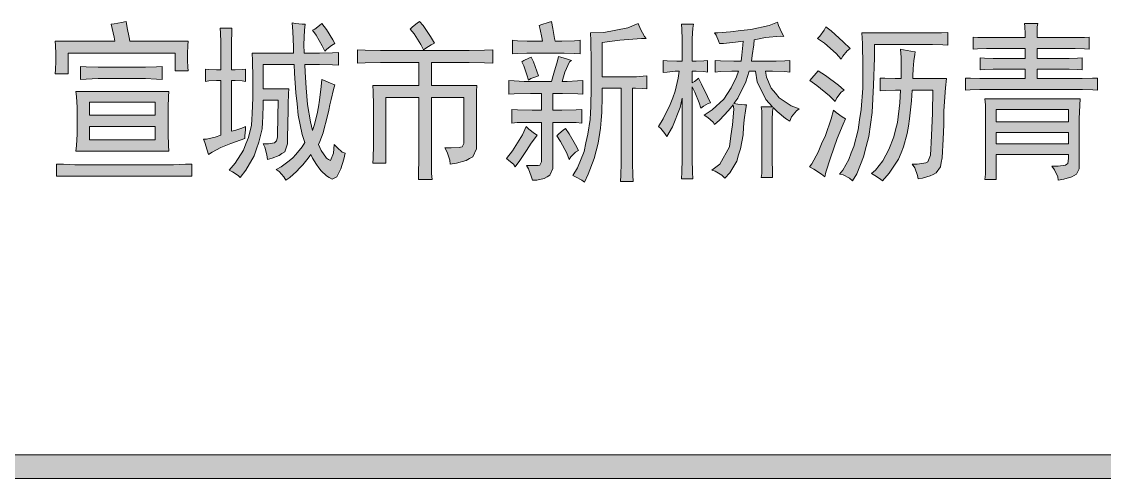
# Model space of a CAD drawing. Header units: millimetres. Extents: x 0 to 829, y 0 to 586.
# Drawn here: x 780.35 to 799.97, y 93.87 to 102.15 of the extents above; entities that cross this region are included whole.
import ezdxf

# ---------------------------------------------------------------- set-up
doc = ezdxf.new("R2010")
doc.units = ezdxf.units.MM

msp = doc.modelspace()

# ---------------------------------------------------------------- hatches: boundary and pattern name
h = msp.add_hatch(color=0)
h.dxf.hatch_style = 2
h.paths.add_polyline_path([(782.242389, 102.150333), (782.263556, 102.037444), (782.298833, 101.861056), (782.309417, 101.797556), (783.36775, 101.797556), (783.364222, 101.719944), (783.357167, 101.571778), (783.357167, 101.50475), (783.357167, 101.444778), (783.364222, 101.324833), (783.36775, 101.261333), (783.134917, 101.261333), (783.134917, 101.578833), (781.191111, 101.578833), (781.191111, 101.201361), (780.958278, 101.201361), (780.961806, 101.2825), (780.968861, 101.427139), (780.968861, 101.494167), (780.968861, 101.56825), (780.961806, 101.719944), (780.958278, 101.797556), (782.041306, 101.797556), (782.023667, 101.871639), (781.991917, 102.023333), (781.974278, 102.104472), (782.023667, 102.108), (782.157722, 102.132694)])
h = msp.add_hatch(color=0)
h.dxf.hatch_style = 2
h.paths.add_polyline_path([(785.791333, 101.102583), (785.840722, 101.081417), (785.957139, 101.032028), (786.027694, 101.007333), (786.003, 100.922667), (785.957139, 100.739222), (785.935972, 100.640444), (785.918333, 100.545194), (785.868944, 100.344111), (785.840722, 100.238278), (785.8125, 100.135972), (785.756056, 99.977222), (785.727833, 99.920778), (785.78075, 99.811417), (785.872472, 99.677361), (785.911278, 99.652667), (785.946556, 99.6315), (786.003, 99.765556), (786.017111, 99.920778), (786.0665, 99.867861), (786.16175, 99.786722), (786.211139, 99.765556), (786.189972, 99.659722), (786.133528, 99.483333), (786.09825, 99.40925), (786.062972, 99.338694), (785.978306, 99.296361), (785.925389, 99.324583), (785.876, 99.356333), (785.78075, 99.444528), (785.738417, 99.500972), (785.696083, 99.560944), (785.622, 99.677361), (785.59025, 99.740861), (785.544389, 99.677361), (785.445611, 99.557417), (785.389167, 99.497444), (785.332722, 99.433944), (785.20925, 99.324583), (785.138694, 99.275194), (785.099889, 99.338694), (785.015222, 99.433944), (784.965833, 99.47275), (785.054028, 99.518611), (785.198667, 99.627972), (785.262167, 99.684417), (785.322139, 99.744389), (785.435028, 99.878444), (785.480889, 99.959583), (785.435028, 100.104222), (785.364472, 100.457), (785.343306, 100.658083), (785.322139, 100.862694), (785.293917, 101.219), (785.286861, 101.370694), (784.729472, 101.370694), (784.729472, 100.93325), (785.191611, 100.93325), (785.188083, 100.848583), (785.181028, 100.654556), (785.181028, 100.545194), (785.170444, 100.04425), (785.170444, 99.934889), (785.121056, 99.79025), (785.068139, 99.7585), (785.01875, 99.723222), (784.888222, 99.673833), (784.807083, 99.652667), (784.7965, 99.733806), (784.757694, 99.874917), (784.729472, 99.934889), (784.821194, 99.934889), (784.930556, 99.952528), (784.951722, 99.970167), (784.969361, 99.987806), (784.987, 100.054833), (784.987, 100.104222), (784.997583, 100.725111), (784.729472, 100.725111), (784.729472, 100.633389), (784.722417, 100.432306), (784.715361, 100.319417), (784.708306, 100.206528), (784.651861, 99.966639), (784.606, 99.843167), (784.563667, 99.719694), (784.4155, 99.458639), (784.313194, 99.324583), (784.274389, 99.363389), (784.172083, 99.430417), (784.108583, 99.458639), (784.217944, 99.582111), (784.369639, 99.818472), (784.4155, 99.934889), (784.461361, 100.051306), (784.514278, 100.273556), (784.521333, 100.379389), (784.528389, 100.485222), (784.538972, 100.767444), (784.538972, 100.947361), (784.538972, 101.127278), (784.531917, 101.444778), (784.528389, 101.578833), (785.276278, 101.578833), (785.276278, 101.69525), (785.265694, 101.970417), (785.255111, 102.129167), (785.315083, 102.115056), (785.435028, 102.104472), (785.491472, 102.104472), (785.477361, 101.998639), (785.466778, 101.737583), (785.470306, 101.578833), (785.632583, 101.578833), (785.749, 101.578833), (785.981833, 101.585889), (786.091194, 101.592944), (786.091194, 101.360111), (785.981833, 101.367167), (785.749, 101.370694), (785.632583, 101.370694), (785.480889, 101.370694), (785.487944, 101.236639), (785.505583, 100.950889), (785.519694, 100.799194), (785.533806, 100.6475), (785.583194, 100.337056), (785.622, 100.178306), (785.65375, 100.270028), (785.706667, 100.481694), (785.727833, 100.605167), (785.749, 100.725111), (785.78075, 100.975583)])
h = msp.add_hatch(color=0)
h.dxf.hatch_style = 2
h.paths.add_polyline_path([(785.791333, 102.115056), (785.872472, 102.005694), (785.992417, 101.82225), (786.027694, 101.751694), (785.967722, 101.719944), (785.879528, 101.652917), (785.847778, 101.617639), (785.798389, 101.712889), (785.6855, 101.903389), (785.622, 101.995111), (785.664333, 102.016278), (785.749, 102.079778)])
h = msp.add_hatch(color=0)
h.dxf.hatch_style = 2
h.paths.add_polyline_path([(787.562278, 102.150333), (787.625778, 102.079778), (787.759833, 101.882222), (787.830389, 101.762278), (787.770417, 101.730528), (787.675167, 101.670556), (787.636361, 101.638806), (787.586972, 101.737583), (787.4635, 101.928083), (787.389417, 102.016278), (787.43175, 102.055083), (787.519944, 102.122111)])
h = msp.add_hatch(color=0)
h.dxf.hatch_style = 2
h.paths.add_polyline_path([(789.954111, 102.150333), (789.978806, 102.023333), (790.010556, 101.846944), (790.017611, 101.797556), (790.141083, 101.797556), (790.370389, 101.804611), (790.476222, 101.811667), (790.476222, 101.56825), (790.366861, 101.571778), (790.183417, 101.578833), (790.112861, 101.578833), (789.597806, 101.578833), (789.506083, 101.578833), (789.329694, 101.571778), (789.245028, 101.56825), (789.245028, 101.811667), (789.33675, 101.804611), (789.513139, 101.797556), (789.597806, 101.797556), (789.791833, 101.797556), (789.78125, 101.864583), (789.7495, 102.005694), (789.728333, 102.079778), (789.78125, 102.097417), (789.894139, 102.132694)])
h = msp.add_hatch(color=0)
h.dxf.hatch_style = 2
h.paths.add_polyline_path([(791.668611, 101.846944), (791.587472, 101.846944), (791.192361, 101.811667), (790.874861, 101.772861), (790.874861, 101.151972), (791.43225, 101.151972), (791.492222, 101.151972), (791.615694, 101.159028), (791.679194, 101.166083), (791.679194, 100.93325), (791.605111, 100.940306), (791.474583, 100.947361), (791.421667, 100.947361), (791.421667, 99.691472), (791.421667, 99.585639), (791.425194, 99.366917), (791.43225, 99.2505), (791.206472, 99.2505), (791.213528, 99.366917), (791.217056, 99.582111), (791.217056, 99.677361), (791.217056, 100.947361), (790.874861, 100.947361), (790.874861, 100.792139), (790.864278, 100.502861), (790.853694, 100.36175), (790.843111, 100.220639), (790.79725, 99.945472), (790.761972, 99.807889), (790.726694, 99.670306), (790.620861, 99.384556), (790.553833, 99.239917), (790.500917, 99.275194), (790.391556, 99.338694), (790.338639, 99.363389), (790.423306, 99.500972), (790.54325, 99.797306), (790.578528, 99.952528), (790.613806, 100.10775), (790.656139, 100.379389), (790.659667, 100.495806), (790.666722, 100.612222), (790.67025, 100.957944), (790.67025, 101.190778), (790.67025, 101.427139), (790.666722, 101.804611), (790.659667, 101.945722), (790.903083, 101.956306), (791.337, 102.040972), (791.5275, 102.115056), (791.569833, 102.016278), (791.640389, 101.882222)])
h = msp.add_hatch(color=0)
h.dxf.hatch_style = 2
h.paths.add_polyline_path([(792.663444, 100.580472), (792.631694, 100.67925), (792.554083, 100.873278), (792.504694, 100.968528), (792.504694, 99.776139), (792.504694, 99.659722), (792.508222, 99.423361), (792.515278, 99.299889), (792.310667, 99.299889), (792.317722, 99.423361), (792.32125, 99.659722), (792.32125, 99.776139), (792.32125, 100.763917), (792.285972, 100.591056), (792.144861, 100.245333), (792.042556, 100.068944), (792.010806, 100.121861), (791.936722, 100.213583), (791.894389, 100.252389), (791.979056, 100.389972), (792.106056, 100.651028), (792.151917, 100.767444), (792.19425, 100.887389), (792.250694, 101.127278), (792.268333, 101.25075), (792.19425, 101.25075), (792.049611, 101.236639), (791.979056, 101.226056), (791.979056, 101.444778), (792.053139, 101.437722), (792.226, 101.434194), (792.32125, 101.434194), (792.32125, 101.737583), (792.32125, 101.829306), (792.317722, 102.01275), (792.310667, 102.104472), (792.525861, 102.104472), (792.515278, 102.030389), (792.504694, 101.846944), (792.504694, 101.737583), (792.504694, 101.434194), (792.57525, 101.434194), (792.712833, 101.437722), (792.783389, 101.444778), (792.783389, 101.236639), (792.712833, 101.243694), (792.57525, 101.25075), (792.504694, 101.25075), (792.504694, 101.042611), (792.5435, 101.067306), (792.599944, 101.109639), (792.621111, 101.127278), (792.674028, 101.017917), (792.783389, 100.792139), (792.836306, 100.67925), (792.793972, 100.665139), (792.709306, 100.61575)])
h = msp.add_hatch(color=0)
h.dxf.hatch_style = 2
h.paths.add_polyline_path([(794.166278, 101.882222), (794.102778, 101.889278), (793.834667, 101.861056), (793.630056, 101.82225), (793.619472, 101.730528), (793.59125, 101.5365), (793.577139, 101.434194), (793.961667, 101.434194), (794.025167, 101.434194), (794.183917, 101.437722), (794.272111, 101.444778), (794.272111, 101.236639), (794.183917, 101.243694), (793.961667, 101.25075), (793.834667, 101.25075), (793.848778, 101.141389), (793.936972, 100.943833), (794.011056, 100.855639), (794.081611, 100.767444), (794.300333, 100.622806), (794.444972, 100.569889), (794.392056, 100.531083), (794.303861, 100.421722), (794.272111, 100.347639), (794.1945, 100.397028), (794.042806, 100.5205), (793.97225, 100.591056), (793.961667, 100.524028), (793.951083, 100.368806), (793.951083, 100.277083), (793.951083, 99.716167), (793.951083, 99.6315), (793.958139, 99.433944), (793.961667, 99.324583), (793.757056, 99.324583), (793.764111, 99.398667), (793.767639, 99.592694), (793.767639, 99.716167), (793.767639, 100.277083), (793.767639, 100.368806), (793.764111, 100.531083), (793.757056, 100.605167), (793.961667, 100.605167), (793.838194, 100.739222), (793.682972, 101.06025), (793.651222, 101.25075), (793.534806, 101.25075), (793.474833, 101.056722), (793.333722, 100.763917), (793.256111, 100.665139), (793.333722, 100.654556), (793.453667, 100.640444), (793.488944, 100.640444), (793.474833, 100.573417), (793.446611, 100.368806), (793.436028, 100.23475), (793.425444, 100.097167), (793.379583, 99.846694), (793.344306, 99.733806), (793.312556, 99.620917), (793.185556, 99.40925), (793.093833, 99.314), (793.040917, 99.366917), (792.920972, 99.441), (792.857472, 99.458639), (793.002111, 99.568), (793.1785, 99.878444), (793.206722, 100.079528), (793.234944, 100.280611), (793.256111, 100.562833), (793.245528, 100.640444), (793.164389, 100.538139), (792.998583, 100.36175), (792.910389, 100.287667), (792.885694, 100.33), (792.786917, 100.414667), (792.719889, 100.457), (792.864528, 100.548722), (793.076194, 100.746278), (793.143222, 100.848583), (793.21025, 100.950889), (793.309028, 101.151972), (793.340778, 101.25075), (793.220833, 101.25075), (793.012694, 101.243694), (792.920972, 101.236639), (792.920972, 101.444778), (793.01975, 101.437722), (793.256111, 101.434194), (793.393694, 101.434194), (793.404278, 101.543556), (793.421917, 101.727), (793.425444, 101.797556), (793.287861, 101.779917), (793.072667, 101.755222), (792.998583, 101.751694), (792.980944, 101.804611), (792.938611, 101.903389), (792.910389, 101.945722), (792.966833, 101.945722), (793.199667, 101.966889), (793.383111, 101.988056), (793.566556, 102.009222), (793.898167, 102.083306), (794.049861, 102.13975), (794.071028, 102.079778), (794.127472, 101.94925)])
h = msp.add_hatch(color=0)
h.dxf.hatch_style = 2
h.paths.add_polyline_path([(794.928278, 102.055083), (795.023528, 101.981), (795.24225, 101.786972), (795.365722, 101.6635), (795.312806, 101.621167), (795.231667, 101.525917), (795.206972, 101.469472), (795.11525, 101.571778), (794.900056, 101.762278), (794.776583, 101.846944), (794.818917, 101.889278), (794.896528, 101.995111)])
h = msp.add_hatch(color=0)
h.dxf.hatch_style = 2
h.paths.add_polyline_path([(798.7665, 102.115056), (798.759444, 102.055083), (798.755917, 101.928083), (798.755917, 101.861056), (799.345056, 101.861056), (799.440306, 101.861056), (799.616694, 101.864583), (799.697833, 101.871639), (799.697833, 101.652917), (799.616694, 101.659972), (799.447361, 101.6635), (799.355639, 101.6635), (798.755917, 101.6635), (798.755917, 101.483583), (799.270972, 101.483583), (799.338, 101.483583), (799.489694, 101.487111), (799.570833, 101.494167), (799.570833, 101.275444), (799.489694, 101.2825), (799.338, 101.286028), (799.270972, 101.286028), (798.755917, 101.286028), (798.755917, 101.116694), (799.472056, 101.116694), (799.574361, 101.116694), (799.761333, 101.12375), (799.849528, 101.127278), (799.849528, 100.908556), (799.768389, 100.915611), (799.581417, 100.922667), (799.472056, 100.922667), (797.799889, 100.922667), (797.715222, 100.922667), (797.542361, 100.915611), (797.457694, 100.908556), (797.457694, 101.127278), (797.549417, 101.12375), (797.71875, 101.116694), (797.799889, 101.116694), (798.540722, 101.116694), (798.540722, 101.286028), (798.046833, 101.286028), (797.962167, 101.286028), (797.799889, 101.2825), (797.725806, 101.275444), (797.725806, 101.494167), (797.799889, 101.487111), (797.962167, 101.483583), (798.046833, 101.483583), (798.540722, 101.483583), (798.540722, 101.6635), (797.930417, 101.6635), (797.838694, 101.6635), (797.672889, 101.659972), (797.595278, 101.652917), (797.595278, 101.871639), (797.683472, 101.864583), (797.849278, 101.861056), (797.930417, 101.861056), (798.540722, 101.861056), (798.540722, 101.931611), (798.533667, 102.062139), (798.530139, 102.115056)])
h = msp.add_hatch(color=0)
h.dxf.hatch_style = 2
h.paths.add_polyline_path([(784.397861, 100.033667), (784.313194, 100.001917), (784.140333, 99.938417), (784.048611, 99.903139), (783.960417, 99.871389), (783.805194, 99.786722), (783.734639, 99.740861), (783.713472, 99.818472), (783.671139, 99.959583), (783.646444, 100.019556), (783.702889, 100.019556), (783.858111, 100.054833), (783.960417, 100.093639), (783.960417, 101.081417), (783.882806, 101.081417), (783.745222, 101.074361), (783.681722, 101.067306), (783.681722, 101.286028), (783.745222, 101.2825), (783.882806, 101.275444), (783.960417, 101.275444), (783.960417, 101.712889), (783.960417, 101.779917), (783.953361, 101.938667), (783.949833, 102.030389), (784.1615, 102.030389), (784.157972, 101.94925), (784.150917, 101.794028), (784.150917, 101.712889), (784.150917, 101.275444), (784.217944, 101.275444), (784.344944, 101.2825), (784.408444, 101.286028), (784.408444, 101.067306), (784.344944, 101.074361), (784.217944, 101.081417), (784.150917, 101.081417), (784.150917, 100.167722), (784.210889, 100.178306), (784.341417, 100.220639), (784.408444, 100.252389), (784.404917, 100.188889), (784.397861, 100.079528)])
h = msp.add_hatch(color=0)
h.dxf.hatch_style = 2
h.paths.add_polyline_path([(795.408056, 99.264611), (795.355139, 99.314), (795.238722, 99.373972), (795.175222, 99.384556), (795.231667, 99.458639), (795.341028, 99.652667), (795.386889, 99.769083), (795.436278, 99.889028), (795.510361, 100.188889), (795.538583, 100.372333), (795.566806, 100.555778), (795.595028, 100.943833), (795.598556, 101.148444), (795.598556, 101.349528), (795.5915, 101.751694), (795.580917, 101.945722), (796.769778, 101.945722), (796.840333, 101.945722), (797.023778, 101.94925), (797.136667, 101.956306), (797.136667, 101.727), (797.044944, 101.730528), (796.8615, 101.737583), (796.769778, 101.737583), (795.806694, 101.737583), (795.806694, 101.494167), (795.792583, 101.000278), (795.778472, 100.749806), (795.767889, 100.502861), (795.704389, 100.068944), (795.655, 99.8855), (795.609139, 99.702056), (795.485667, 99.391611)])
h = msp.add_hatch(color=0)
h.dxf.hatch_style = 2
h.paths.add_polyline_path([(788.334861, 101.628222), (788.461861, 101.628222), (788.740556, 101.635278), (788.89225, 101.638806), (788.89225, 101.395389), (788.740556, 101.402444), (788.461861, 101.4095), (788.334861, 101.4095), (787.777472, 101.4095), (787.777472, 100.993222), (788.602972, 100.993222), (788.595917, 100.883861), (788.592389, 100.658083), (788.592389, 100.545194), (788.592389, 99.945472), (788.592389, 99.843167), (788.528889, 99.702056), (788.468917, 99.666778), (788.405417, 99.6315), (788.232556, 99.582111), (788.119667, 99.568), (788.109083, 99.642083), (788.059694, 99.786722), (788.020889, 99.860806), (788.133778, 99.860806), (788.278417, 99.867861), (788.306639, 99.874917), (788.334861, 99.878444), (788.366611, 99.941944), (788.366611, 99.994861), (788.366611, 100.7745), (787.777472, 100.7745), (787.777472, 99.811417), (787.777472, 99.659722), (787.781, 99.398667), (787.788056, 99.289306), (787.541111, 99.289306), (787.544639, 99.398667), (787.551694, 99.659722), (787.551694, 99.811417), (787.551694, 100.7745), (786.951972, 100.7745), (786.951972, 99.582111), (786.715611, 99.582111), (786.719139, 99.677361), (786.726194, 99.910194), (786.726194, 100.04425), (786.726194, 100.495806), (786.726194, 100.633389), (786.719139, 100.883861), (786.715611, 100.993222), (787.551694, 100.993222), (787.551694, 101.4095), (786.994306, 101.4095), (786.853194, 101.4095), (786.5745, 101.402444), (786.436917, 101.395389), (786.436917, 101.638806), (786.5745, 101.635278), (786.853194, 101.628222), (786.994306, 101.628222)])
h = msp.add_hatch(color=0)
h.dxf.hatch_style = 2
h.paths.add_polyline_path([(790.317472, 101.444778), (790.278667, 101.420083), (790.194, 101.233111), (790.144611, 101.067306), (790.236333, 101.067306), (790.423306, 101.074361), (790.522083, 101.081417), (790.522083, 100.834472), (790.430361, 100.841528), (790.155194, 100.848583), (789.975278, 100.848583), (789.975278, 100.545194), (790.141083, 100.545194), (790.402139, 100.548722), (790.500917, 100.555778), (790.500917, 100.312361), (790.402139, 100.319417), (790.141083, 100.322944), (789.975278, 100.322944), (789.975278, 99.582111), (789.975278, 99.490389), (789.922361, 99.366917), (789.872972, 99.338694), (789.820056, 99.306944), (789.689528, 99.275194), (789.608389, 99.275194), (789.587222, 99.349278), (789.534306, 99.483333), (789.502556, 99.543306), (789.576639, 99.539778), (789.682472, 99.539778), (789.710694, 99.543306), (789.742444, 99.550361), (789.770667, 99.606806), (789.770667, 99.652667), (789.770667, 100.322944), (789.597806, 100.322944), (789.329694, 100.319417), (789.234444, 100.312361), (789.234444, 100.555778), (789.33675, 100.548722), (789.604861, 100.545194), (789.770667, 100.545194), (789.770667, 100.848583), (789.573111, 100.848583), (789.276778, 100.841528), (789.181528, 100.834472), (789.181528, 101.081417), (789.276778, 101.074361), (789.460222, 101.067306), (789.544889, 101.067306), (789.954111, 101.067306), (789.996444, 101.215472), (790.059944, 101.437722), (790.081111, 101.518861), (790.123444, 101.50475), (790.243389, 101.469472)])
h = msp.add_hatch(color=0)
h.dxf.hatch_style = 2
h.paths.add_polyline_path([(789.587222, 101.50475), (789.626028, 101.420083), (789.689528, 101.25075), (789.71775, 101.166083), (789.668361, 101.151972), (789.576639, 101.116694), (789.534306, 101.092), (789.506083, 101.183722), (789.449639, 101.349528), (789.417889, 101.420083), (789.453167, 101.444778), (789.541361, 101.487111)])
h = msp.add_hatch(color=0)
h.dxf.hatch_style = 2
h.paths.add_polyline_path([(796.600444, 99.299889), (796.589861, 99.363389), (796.536944, 99.497444), (796.491083, 99.568), (796.579278, 99.568), (796.70275, 99.582111), (796.738028, 99.592694), (796.776833, 99.606806), (796.822694, 99.730278), (796.82975, 99.843167), (796.836806, 99.956056), (796.857972, 100.48875), (796.868556, 100.908556), (796.491083, 100.908556), (796.476972, 100.714528), (796.441694, 100.389972), (796.424056, 100.255917), (796.402889, 100.125389), (796.335861, 99.881972), (796.29, 99.769083), (796.240611, 99.656194), (796.074806, 99.405722), (795.954861, 99.264611), (795.919583, 99.296361), (795.817278, 99.363389), (795.753778, 99.398667), (795.827861, 99.458639), (795.958389, 99.624444), (796.014833, 99.72675), (796.071278, 99.832583), (796.159472, 100.061889), (796.191222, 100.188889), (796.222972, 100.319417), (796.268833, 100.67925), (796.279417, 100.908556), (796.187694, 100.908556), (796.00425, 100.9015), (795.912528, 100.897972), (795.912528, 101.127278), (795.993667, 101.12375), (796.180639, 101.116694), (796.29, 101.116694), (796.293528, 101.233111), (796.29, 101.501222), (796.279417, 101.652917), (796.335861, 101.638806), (796.469917, 101.617639), (796.547528, 101.603528), (796.536944, 101.554139), (796.519306, 101.437722), (796.515778, 101.367167), (796.508722, 101.296611), (796.501667, 101.169611), (796.501667, 101.116694), (797.1155, 101.116694), (797.094333, 100.950889), (797.066111, 100.531083), (797.062583, 100.277083), (797.055528, 100.019556), (797.034361, 99.680889), (797.016722, 99.59975), (797.002611, 99.518611), (796.928528, 99.40925), (796.872083, 99.381028), (796.815639, 99.352806), (796.681583, 99.314)])
h = msp.add_hatch(color=0)
h.dxf.hatch_style = 2
h.paths.add_polyline_path([(782.489333, 101.324833), (782.591639, 101.324833), (782.79625, 101.328361), (782.898556, 101.335417), (782.898556, 101.102583), (782.79625, 101.109639), (782.591639, 101.116694), (782.489333, 101.116694), (781.857861, 101.116694), (781.737917, 101.116694), (781.519194, 101.109639), (781.416889, 101.102583), (781.416889, 101.335417), (781.519194, 101.328361), (781.734389, 101.324833), (781.847278, 101.324833)])
h = msp.add_hatch(color=0)
h.dxf.hatch_style = 2
h.paths.add_polyline_path([(794.787167, 101.261333), (794.917694, 101.176667), (795.154056, 101.000278), (795.259889, 100.908556), (795.206972, 100.873278), (795.125833, 100.767444), (795.097611, 100.700417), (794.995306, 100.80625), (794.766, 100.993222), (794.639, 101.081417), (794.674278, 101.127278), (794.751889, 101.219)])
h = msp.add_hatch(color=0)
h.paths.add_polyline_path([(783.014972, 100.883861), (783.011444, 100.792139), (783.004389, 100.591056), (783.004389, 100.481694), (783.004389, 100.227694), (783.004389, 100.118333), (783.011444, 99.903139), (783.014972, 99.800833), (781.332222, 99.800833), (781.342806, 99.903139), (781.353389, 100.111278), (781.353389, 100.213583), (781.353389, 100.481694), (781.353389, 100.591056), (781.342806, 100.792139), (781.332222, 100.883861)])
h.paths.add_polyline_path([(782.768028, 100.008972), (782.768028, 100.252389), (781.579167, 100.252389), (781.579167, 100.008972)])
h.paths.add_polyline_path([(782.768028, 100.457), (782.768028, 100.689833), (781.579167, 100.689833), (781.579167, 100.457)])
h = msp.add_hatch(color=0)
h.paths.add_polyline_path([(799.024028, 99.532722), (799.136917, 99.532722), (799.270972, 99.546833), (799.292139, 99.564472), (799.313306, 99.578583), (799.327417, 99.666778), (799.323889, 99.740861), (798.015083, 99.740861), (798.015083, 99.289306), (797.810472, 99.289306), (797.817528, 99.384556), (797.821056, 99.635028), (797.821056, 99.786722), (797.821056, 100.262972), (797.821056, 100.397028), (797.817528, 100.640444), (797.810472, 100.749806), (799.539083, 100.749806), (799.5285, 100.633389), (799.517917, 100.386444), (799.517917, 100.252389), (799.517917, 99.557417), (799.517917, 99.483333), (799.472056, 99.384556), (799.429722, 99.363389), (799.387389, 99.338694), (799.24275, 99.296361), (799.140444, 99.275194), (799.129861, 99.338694), (799.069889, 99.465694)])
h.paths.add_polyline_path([(799.323889, 100.337056), (799.323889, 100.555778), (798.015083, 100.555778), (798.015083, 100.337056)])
h.paths.add_polyline_path([(799.323889, 99.934889), (799.323889, 100.143028), (798.015083, 100.143028), (798.015083, 99.934889)])
h = msp.add_hatch(color=0)
h.dxf.hatch_style = 2
h.paths.add_polyline_path([(795.281056, 100.386444), (795.238722, 100.294722), (795.132889, 100.030139), (795.072917, 99.85375), (795.009417, 99.680889), (794.928278, 99.423361), (794.907111, 99.338694), (794.847139, 99.384556), (794.706028, 99.476278), (794.628417, 99.518611), (794.674278, 99.575056), (794.787167, 99.783194), (794.850667, 99.934889), (794.917694, 100.086583), (795.023528, 100.389972), (795.065861, 100.545194), (795.11525, 100.502861), (795.221083, 100.421722)])
h = msp.add_hatch(color=0)
h.dxf.hatch_style = 2
h.paths.add_polyline_path([(789.696583, 100.093639), (789.661306, 100.051306), (789.587222, 99.945472), (789.544889, 99.878444), (789.502556, 99.814944), (789.379083, 99.635028), (789.297944, 99.518611), (789.262667, 99.564472), (789.181528, 99.635028), (789.139194, 99.666778), (789.248556, 99.807889), (789.428472, 100.100694), (789.491972, 100.252389), (789.544889, 100.203), (789.647194, 100.121861)])
h = msp.add_hatch(color=0)
h.dxf.hatch_style = 2
h.paths.add_polyline_path([(790.208111, 100.213583), (790.275139, 100.118333), (790.391556, 99.91725), (790.444472, 99.811417), (790.391556, 99.783194), (790.306889, 99.702056), (790.275139, 99.652667), (790.232806, 99.765556), (790.119917, 99.977222), (790.049361, 100.079528), (790.088167, 100.118333), (790.165778, 100.185361)])
h = msp.add_hatch(color=0)
h.dxf.hatch_style = 2
h.paths.add_polyline_path([(782.993806, 99.557417), (783.099639, 99.557417), (783.321889, 99.564472), (783.434778, 99.568), (783.434778, 99.349278), (780.979444, 99.349278), (780.979444, 99.568), (781.106444, 99.564472), (781.314583, 99.557417), (781.395722, 99.557417)])
h = msp.add_hatch(color=0)
h.dxf.hatch_style = 2
h.paths.add_polyline_path([(770.131528, 93.870639), (770.131528, 94.293972), (819.471028, 94.293972), (819.471028, 93.870639)])

# ---------------------------------------------------------------- linework, layer by layer
at = {"color": 0, "lineweight": 0}
for points in [[(782.242389, 102.150333), (782.263556, 102.037444), (782.298833, 101.861056), (782.309417, 101.797556), (783.36775, 101.797556), (783.364222, 101.719944), (783.357167, 101.571778), (783.357167, 101.50475), (783.357167, 101.444778), (783.364222, 101.324833), (783.36775, 101.261333), (783.134917, 101.261333), (783.134917, 101.578833), (781.191111, 101.578833), (781.191111, 101.201361), (780.958278, 101.201361), (780.961806, 101.2825), (780.968861, 101.427139), (780.968861, 101.494167), (780.968861, 101.56825), (780.961806, 101.719944), (780.958278, 101.797556), (782.041306, 101.797556), (782.023667, 101.871639), (781.991917, 102.023333), (781.974278, 102.104472), (782.023667, 102.108), (782.157722, 102.132694)], [(785.791333, 101.102583), (785.840722, 101.081417), (785.957139, 101.032028), (786.027694, 101.007333), (786.003, 100.922667), (785.957139, 100.739222), (785.935972, 100.640444), (785.918333, 100.545194), (785.868944, 100.344111), (785.840722, 100.238278), (785.8125, 100.135972), (785.756056, 99.977222), (785.727833, 99.920778), (785.78075, 99.811417), (785.872472, 99.677361), (785.911278, 99.652667), (785.946556, 99.6315), (786.003, 99.765556), (786.017111, 99.920778), (786.0665, 99.867861), (786.16175, 99.786722), (786.211139, 99.765556), (786.189972, 99.659722), (786.133528, 99.483333), (786.09825, 99.40925), (786.062972, 99.338694), (785.978306, 99.296361), (785.925389, 99.324583), (785.876, 99.356333), (785.78075, 99.444528), (785.738417, 99.500972), (785.696083, 99.560944), (785.622, 99.677361), (785.59025, 99.740861), (785.544389, 99.677361), (785.445611, 99.557417), (785.389167, 99.497444), (785.332722, 99.433944), (785.20925, 99.324583), (785.138694, 99.275194), (785.099889, 99.338694), (785.015222, 99.433944), (784.965833, 99.47275), (785.054028, 99.518611), (785.198667, 99.627972), (785.262167, 99.684417), (785.322139, 99.744389), (785.435028, 99.878444), (785.480889, 99.959583), (785.435028, 100.104222), (785.364472, 100.457), (785.343306, 100.658083), (785.322139, 100.862694), (785.293917, 101.219), (785.286861, 101.370694), (784.729472, 101.370694), (784.729472, 100.93325), (785.191611, 100.93325), (785.188083, 100.848583), (785.181028, 100.654556), (785.181028, 100.545194), (785.170444, 100.04425), (785.170444, 99.934889), (785.121056, 99.79025), (785.068139, 99.7585), (785.01875, 99.723222), (784.888222, 99.673833), (784.807083, 99.652667), (784.7965, 99.733806), (784.757694, 99.874917), (784.729472, 99.934889), (784.821194, 99.934889), (784.930556, 99.952528), (784.951722, 99.970167), (784.969361, 99.987806), (784.987, 100.054833), (784.987, 100.104222), (784.997583, 100.725111), (784.729472, 100.725111), (784.729472, 100.633389), (784.722417, 100.432306), (784.715361, 100.319417), (784.708306, 100.206528), (784.651861, 99.966639), (784.606, 99.843167), (784.563667, 99.719694), (784.4155, 99.458639), (784.313194, 99.324583), (784.274389, 99.363389), (784.172083, 99.430417), (784.108583, 99.458639), (784.217944, 99.582111), (784.369639, 99.818472), (784.4155, 99.934889), (784.461361, 100.051306), (784.514278, 100.273556), (784.521333, 100.379389), (784.528389, 100.485222), (784.538972, 100.767444), (784.538972, 100.947361), (784.538972, 101.127278), (784.531917, 101.444778), (784.528389, 101.578833), (785.276278, 101.578833), (785.276278, 101.69525), (785.265694, 101.970417), (785.255111, 102.129167), (785.315083, 102.115056), (785.435028, 102.104472), (785.491472, 102.104472), (785.477361, 101.998639), (785.466778, 101.737583), (785.470306, 101.578833), (785.632583, 101.578833), (785.749, 101.578833), (785.981833, 101.585889), (786.091194, 101.592944), (786.091194, 101.360111), (785.981833, 101.367167), (785.749, 101.370694), (785.632583, 101.370694), (785.480889, 101.370694), (785.487944, 101.236639), (785.505583, 100.950889), (785.519694, 100.799194), (785.533806, 100.6475), (785.583194, 100.337056), (785.622, 100.178306), (785.65375, 100.270028), (785.706667, 100.481694), (785.727833, 100.605167), (785.749, 100.725111), (785.78075, 100.975583)], [(785.791333, 102.115056), (785.872472, 102.005694), (785.992417, 101.82225), (786.027694, 101.751694), (785.967722, 101.719944), (785.879528, 101.652917), (785.847778, 101.617639), (785.798389, 101.712889), (785.6855, 101.903389), (785.622, 101.995111), (785.664333, 102.016278), (785.749, 102.079778)], [(787.562278, 102.150333), (787.625778, 102.079778), (787.759833, 101.882222), (787.830389, 101.762278), (787.770417, 101.730528), (787.675167, 101.670556), (787.636361, 101.638806), (787.586972, 101.737583), (787.4635, 101.928083), (787.389417, 102.016278), (787.43175, 102.055083), (787.519944, 102.122111)], [(789.954111, 102.150333), (789.978806, 102.023333), (790.010556, 101.846944), (790.017611, 101.797556), (790.141083, 101.797556), (790.370389, 101.804611), (790.476222, 101.811667), (790.476222, 101.56825), (790.366861, 101.571778), (790.183417, 101.578833), (790.112861, 101.578833), (789.597806, 101.578833), (789.506083, 101.578833), (789.329694, 101.571778), (789.245028, 101.56825), (789.245028, 101.811667), (789.33675, 101.804611), (789.513139, 101.797556), (789.597806, 101.797556), (789.791833, 101.797556), (789.78125, 101.864583), (789.7495, 102.005694), (789.728333, 102.079778), (789.78125, 102.097417), (789.894139, 102.132694)], [(791.668611, 101.846944), (791.587472, 101.846944), (791.192361, 101.811667), (790.874861, 101.772861), (790.874861, 101.151972), (791.43225, 101.151972), (791.492222, 101.151972), (791.615694, 101.159028), (791.679194, 101.166083), (791.679194, 100.93325), (791.605111, 100.940306), (791.474583, 100.947361), (791.421667, 100.947361), (791.421667, 99.691472), (791.421667, 99.585639), (791.425194, 99.366917), (791.43225, 99.2505), (791.206472, 99.2505), (791.213528, 99.366917), (791.217056, 99.582111), (791.217056, 99.677361), (791.217056, 100.947361), (790.874861, 100.947361), (790.874861, 100.792139), (790.864278, 100.502861), (790.853694, 100.36175), (790.843111, 100.220639), (790.79725, 99.945472), (790.761972, 99.807889), (790.726694, 99.670306), (790.620861, 99.384556), (790.553833, 99.239917), (790.500917, 99.275194), (790.391556, 99.338694), (790.338639, 99.363389), (790.423306, 99.500972), (790.54325, 99.797306), (790.578528, 99.952528), (790.613806, 100.10775), (790.656139, 100.379389), (790.659667, 100.495806), (790.666722, 100.612222), (790.67025, 100.957944), (790.67025, 101.190778), (790.67025, 101.427139), (790.666722, 101.804611), (790.659667, 101.945722), (790.903083, 101.956306), (791.337, 102.040972), (791.5275, 102.115056), (791.569833, 102.016278), (791.640389, 101.882222)], [(792.663444, 100.580472), (792.631694, 100.67925), (792.554083, 100.873278), (792.504694, 100.968528), (792.504694, 99.776139), (792.504694, 99.659722), (792.508222, 99.423361), (792.515278, 99.299889), (792.310667, 99.299889), (792.317722, 99.423361), (792.32125, 99.659722), (792.32125, 99.776139), (792.32125, 100.763917), (792.285972, 100.591056), (792.144861, 100.245333), (792.042556, 100.068944), (792.010806, 100.121861), (791.936722, 100.213583), (791.894389, 100.252389), (791.979056, 100.389972), (792.106056, 100.651028), (792.151917, 100.767444), (792.19425, 100.887389), (792.250694, 101.127278), (792.268333, 101.25075), (792.19425, 101.25075), (792.049611, 101.236639), (791.979056, 101.226056), (791.979056, 101.444778), (792.053139, 101.437722), (792.226, 101.434194), (792.32125, 101.434194), (792.32125, 101.737583), (792.32125, 101.829306), (792.317722, 102.01275), (792.310667, 102.104472), (792.525861, 102.104472), (792.515278, 102.030389), (792.504694, 101.846944), (792.504694, 101.737583), (792.504694, 101.434194), (792.57525, 101.434194), (792.712833, 101.437722), (792.783389, 101.444778), (792.783389, 101.236639), (792.712833, 101.243694), (792.57525, 101.25075), (792.504694, 101.25075), (792.504694, 101.042611), (792.5435, 101.067306), (792.599944, 101.109639), (792.621111, 101.127278), (792.674028, 101.017917), (792.783389, 100.792139), (792.836306, 100.67925), (792.793972, 100.665139), (792.709306, 100.61575)], [(794.166278, 101.882222), (794.102778, 101.889278), (793.834667, 101.861056), (793.630056, 101.82225), (793.619472, 101.730528), (793.59125, 101.5365), (793.577139, 101.434194), (793.961667, 101.434194), (794.025167, 101.434194), (794.183917, 101.437722), (794.272111, 101.444778), (794.272111, 101.236639), (794.183917, 101.243694), (793.961667, 101.25075), (793.834667, 101.25075), (793.848778, 101.141389), (793.936972, 100.943833), (794.011056, 100.855639), (794.081611, 100.767444), (794.300333, 100.622806), (794.444972, 100.569889), (794.392056, 100.531083), (794.303861, 100.421722), (794.272111, 100.347639), (794.1945, 100.397028), (794.042806, 100.5205), (793.97225, 100.591056), (793.961667, 100.524028), (793.951083, 100.368806), (793.951083, 100.277083), (793.951083, 99.716167), (793.951083, 99.6315), (793.958139, 99.433944), (793.961667, 99.324583), (793.757056, 99.324583), (793.764111, 99.398667), (793.767639, 99.592694), (793.767639, 99.716167), (793.767639, 100.277083), (793.767639, 100.368806), (793.764111, 100.531083), (793.757056, 100.605167), (793.961667, 100.605167), (793.838194, 100.739222), (793.682972, 101.06025), (793.651222, 101.25075), (793.534806, 101.25075), (793.474833, 101.056722), (793.333722, 100.763917), (793.256111, 100.665139), (793.333722, 100.654556), (793.453667, 100.640444), (793.488944, 100.640444), (793.474833, 100.573417), (793.446611, 100.368806), (793.436028, 100.23475), (793.425444, 100.097167), (793.379583, 99.846694), (793.344306, 99.733806), (793.312556, 99.620917), (793.185556, 99.40925), (793.093833, 99.314), (793.040917, 99.366917), (792.920972, 99.441), (792.857472, 99.458639), (793.002111, 99.568), (793.1785, 99.878444), (793.206722, 100.079528), (793.234944, 100.280611), (793.256111, 100.562833), (793.245528, 100.640444), (793.164389, 100.538139), (792.998583, 100.36175), (792.910389, 100.287667), (792.885694, 100.33), (792.786917, 100.414667), (792.719889, 100.457), (792.864528, 100.548722), (793.076194, 100.746278), (793.143222, 100.848583), (793.21025, 100.950889), (793.309028, 101.151972), (793.340778, 101.25075), (793.220833, 101.25075), (793.012694, 101.243694), (792.920972, 101.236639), (792.920972, 101.444778), (793.01975, 101.437722), (793.256111, 101.434194), (793.393694, 101.434194), (793.404278, 101.543556), (793.421917, 101.727), (793.425444, 101.797556), (793.287861, 101.779917), (793.072667, 101.755222), (792.998583, 101.751694), (792.980944, 101.804611), (792.938611, 101.903389), (792.910389, 101.945722), (792.966833, 101.945722), (793.199667, 101.966889), (793.383111, 101.988056), (793.566556, 102.009222), (793.898167, 102.083306), (794.049861, 102.13975), (794.071028, 102.079778), (794.127472, 101.94925)], [(794.928278, 102.055083), (795.023528, 101.981), (795.24225, 101.786972), (795.365722, 101.6635), (795.312806, 101.621167), (795.231667, 101.525917), (795.206972, 101.469472), (795.11525, 101.571778), (794.900056, 101.762278), (794.776583, 101.846944), (794.818917, 101.889278), (794.896528, 101.995111)], [(798.7665, 102.115056), (798.759444, 102.055083), (798.755917, 101.928083), (798.755917, 101.861056), (799.345056, 101.861056), (799.440306, 101.861056), (799.616694, 101.864583), (799.697833, 101.871639), (799.697833, 101.652917), (799.616694, 101.659972), (799.447361, 101.6635), (799.355639, 101.6635), (798.755917, 101.6635), (798.755917, 101.483583), (799.270972, 101.483583), (799.338, 101.483583), (799.489694, 101.487111), (799.570833, 101.494167), (799.570833, 101.275444), (799.489694, 101.2825), (799.338, 101.286028), (799.270972, 101.286028), (798.755917, 101.286028), (798.755917, 101.116694), (799.472056, 101.116694), (799.574361, 101.116694), (799.761333, 101.12375), (799.849528, 101.127278), (799.849528, 100.908556), (799.768389, 100.915611), (799.581417, 100.922667), (799.472056, 100.922667), (797.799889, 100.922667), (797.715222, 100.922667), (797.542361, 100.915611), (797.457694, 100.908556), (797.457694, 101.127278), (797.549417, 101.12375), (797.71875, 101.116694), (797.799889, 101.116694), (798.540722, 101.116694), (798.540722, 101.286028), (798.046833, 101.286028), (797.962167, 101.286028), (797.799889, 101.2825), (797.725806, 101.275444), (797.725806, 101.494167), (797.799889, 101.487111), (797.962167, 101.483583), (798.046833, 101.483583), (798.540722, 101.483583), (798.540722, 101.6635), (797.930417, 101.6635), (797.838694, 101.6635), (797.672889, 101.659972), (797.595278, 101.652917), (797.595278, 101.871639), (797.683472, 101.864583), (797.849278, 101.861056), (797.930417, 101.861056), (798.540722, 101.861056), (798.540722, 101.931611), (798.533667, 102.062139), (798.530139, 102.115056)], [(784.397861, 100.033667), (784.313194, 100.001917), (784.140333, 99.938417), (784.048611, 99.903139), (783.960417, 99.871389), (783.805194, 99.786722), (783.734639, 99.740861), (783.713472, 99.818472), (783.671139, 99.959583), (783.646444, 100.019556), (783.702889, 100.019556), (783.858111, 100.054833), (783.960417, 100.093639), (783.960417, 101.081417), (783.882806, 101.081417), (783.745222, 101.074361), (783.681722, 101.067306), (783.681722, 101.286028), (783.745222, 101.2825), (783.882806, 101.275444), (783.960417, 101.275444), (783.960417, 101.712889), (783.960417, 101.779917), (783.953361, 101.938667), (783.949833, 102.030389), (784.1615, 102.030389), (784.157972, 101.94925), (784.150917, 101.794028), (784.150917, 101.712889), (784.150917, 101.275444), (784.217944, 101.275444), (784.344944, 101.2825), (784.408444, 101.286028), (784.408444, 101.067306), (784.344944, 101.074361), (784.217944, 101.081417), (784.150917, 101.081417), (784.150917, 100.167722), (784.210889, 100.178306), (784.341417, 100.220639), (784.408444, 100.252389), (784.404917, 100.188889), (784.397861, 100.079528)], [(795.408056, 99.264611), (795.355139, 99.314), (795.238722, 99.373972), (795.175222, 99.384556), (795.231667, 99.458639), (795.341028, 99.652667), (795.386889, 99.769083), (795.436278, 99.889028), (795.510361, 100.188889), (795.538583, 100.372333), (795.566806, 100.555778), (795.595028, 100.943833), (795.598556, 101.148444), (795.598556, 101.349528), (795.5915, 101.751694), (795.580917, 101.945722), (796.769778, 101.945722), (796.840333, 101.945722), (797.023778, 101.94925), (797.136667, 101.956306), (797.136667, 101.727), (797.044944, 101.730528), (796.8615, 101.737583), (796.769778, 101.737583), (795.806694, 101.737583), (795.806694, 101.494167), (795.792583, 101.000278), (795.778472, 100.749806), (795.767889, 100.502861), (795.704389, 100.068944), (795.655, 99.8855), (795.609139, 99.702056), (795.485667, 99.391611)], [(788.334861, 101.628222), (788.461861, 101.628222), (788.740556, 101.635278), (788.89225, 101.638806), (788.89225, 101.395389), (788.740556, 101.402444), (788.461861, 101.4095), (788.334861, 101.4095), (787.777472, 101.4095), (787.777472, 100.993222), (788.602972, 100.993222), (788.595917, 100.883861), (788.592389, 100.658083), (788.592389, 100.545194), (788.592389, 99.945472), (788.592389, 99.843167), (788.528889, 99.702056), (788.468917, 99.666778), (788.405417, 99.6315), (788.232556, 99.582111), (788.119667, 99.568), (788.109083, 99.642083), (788.059694, 99.786722), (788.020889, 99.860806), (788.133778, 99.860806), (788.278417, 99.867861), (788.306639, 99.874917), (788.334861, 99.878444), (788.366611, 99.941944), (788.366611, 99.994861), (788.366611, 100.7745), (787.777472, 100.7745), (787.777472, 99.811417), (787.777472, 99.659722), (787.781, 99.398667), (787.788056, 99.289306), (787.541111, 99.289306), (787.544639, 99.398667), (787.551694, 99.659722), (787.551694, 99.811417), (787.551694, 100.7745), (786.951972, 100.7745), (786.951972, 99.582111), (786.715611, 99.582111), (786.719139, 99.677361), (786.726194, 99.910194), (786.726194, 100.04425), (786.726194, 100.495806), (786.726194, 100.633389), (786.719139, 100.883861), (786.715611, 100.993222), (787.551694, 100.993222), (787.551694, 101.4095), (786.994306, 101.4095), (786.853194, 101.4095), (786.5745, 101.402444), (786.436917, 101.395389), (786.436917, 101.638806), (786.5745, 101.635278), (786.853194, 101.628222), (786.994306, 101.628222)], [(790.317472, 101.444778), (790.278667, 101.420083), (790.194, 101.233111), (790.144611, 101.067306), (790.236333, 101.067306), (790.423306, 101.074361), (790.522083, 101.081417), (790.522083, 100.834472), (790.430361, 100.841528), (790.155194, 100.848583), (789.975278, 100.848583), (789.975278, 100.545194), (790.141083, 100.545194), (790.402139, 100.548722), (790.500917, 100.555778), (790.500917, 100.312361), (790.402139, 100.319417), (790.141083, 100.322944), (789.975278, 100.322944), (789.975278, 99.582111), (789.975278, 99.490389), (789.922361, 99.366917), (789.872972, 99.338694), (789.820056, 99.306944), (789.689528, 99.275194), (789.608389, 99.275194), (789.587222, 99.349278), (789.534306, 99.483333), (789.502556, 99.543306), (789.576639, 99.539778), (789.682472, 99.539778), (789.710694, 99.543306), (789.742444, 99.550361), (789.770667, 99.606806), (789.770667, 99.652667), (789.770667, 100.322944), (789.597806, 100.322944), (789.329694, 100.319417), (789.234444, 100.312361), (789.234444, 100.555778), (789.33675, 100.548722), (789.604861, 100.545194), (789.770667, 100.545194), (789.770667, 100.848583), (789.573111, 100.848583), (789.276778, 100.841528), (789.181528, 100.834472), (789.181528, 101.081417), (789.276778, 101.074361), (789.460222, 101.067306), (789.544889, 101.067306), (789.954111, 101.067306), (789.996444, 101.215472), (790.059944, 101.437722), (790.081111, 101.518861), (790.123444, 101.50475), (790.243389, 101.469472)], [(789.587222, 101.50475), (789.626028, 101.420083), (789.689528, 101.25075), (789.71775, 101.166083), (789.668361, 101.151972), (789.576639, 101.116694), (789.534306, 101.092), (789.506083, 101.183722), (789.449639, 101.349528), (789.417889, 101.420083), (789.453167, 101.444778), (789.541361, 101.487111)], [(796.600444, 99.299889), (796.589861, 99.363389), (796.536944, 99.497444), (796.491083, 99.568), (796.579278, 99.568), (796.70275, 99.582111), (796.738028, 99.592694), (796.776833, 99.606806), (796.822694, 99.730278), (796.82975, 99.843167), (796.836806, 99.956056), (796.857972, 100.48875), (796.868556, 100.908556), (796.491083, 100.908556), (796.476972, 100.714528), (796.441694, 100.389972), (796.424056, 100.255917), (796.402889, 100.125389), (796.335861, 99.881972), (796.29, 99.769083), (796.240611, 99.656194), (796.074806, 99.405722), (795.954861, 99.264611), (795.919583, 99.296361), (795.817278, 99.363389), (795.753778, 99.398667), (795.827861, 99.458639), (795.958389, 99.624444), (796.014833, 99.72675), (796.071278, 99.832583), (796.159472, 100.061889), (796.191222, 100.188889), (796.222972, 100.319417), (796.268833, 100.67925), (796.279417, 100.908556), (796.187694, 100.908556), (796.00425, 100.9015), (795.912528, 100.897972), (795.912528, 101.127278), (795.993667, 101.12375), (796.180639, 101.116694), (796.29, 101.116694), (796.293528, 101.233111), (796.29, 101.501222), (796.279417, 101.652917), (796.335861, 101.638806), (796.469917, 101.617639), (796.547528, 101.603528), (796.536944, 101.554139), (796.519306, 101.437722), (796.515778, 101.367167), (796.508722, 101.296611), (796.501667, 101.169611), (796.501667, 101.116694), (797.1155, 101.116694), (797.094333, 100.950889), (797.066111, 100.531083), (797.062583, 100.277083), (797.055528, 100.019556), (797.034361, 99.680889), (797.016722, 99.59975), (797.002611, 99.518611), (796.928528, 99.40925), (796.872083, 99.381028), (796.815639, 99.352806), (796.681583, 99.314)], [(782.489333, 101.324833), (782.591639, 101.324833), (782.79625, 101.328361), (782.898556, 101.335417), (782.898556, 101.102583), (782.79625, 101.109639), (782.591639, 101.116694), (782.489333, 101.116694), (781.857861, 101.116694), (781.737917, 101.116694), (781.519194, 101.109639), (781.416889, 101.102583), (781.416889, 101.335417), (781.519194, 101.328361), (781.734389, 101.324833), (781.847278, 101.324833)], [(794.787167, 101.261333), (794.917694, 101.176667), (795.154056, 101.000278), (795.259889, 100.908556), (795.206972, 100.873278), (795.125833, 100.767444), (795.097611, 100.700417), (794.995306, 100.80625), (794.766, 100.993222), (794.639, 101.081417), (794.674278, 101.127278), (794.751889, 101.219)], [(783.014972, 100.883861), (783.011444, 100.792139), (783.004389, 100.591056), (783.004389, 100.481694), (783.004389, 100.227694), (783.004389, 100.118333), (783.011444, 99.903139), (783.014972, 99.800833), (781.332222, 99.800833), (781.342806, 99.903139), (781.353389, 100.111278), (781.353389, 100.213583), (781.353389, 100.481694), (781.353389, 100.591056), (781.342806, 100.792139), (781.332222, 100.883861)], [(782.768028, 100.457), (782.768028, 100.689833), (781.579167, 100.689833), (781.579167, 100.457)], [(799.024028, 99.532722), (799.136917, 99.532722), (799.270972, 99.546833), (799.292139, 99.564472), (799.313306, 99.578583), (799.327417, 99.666778), (799.323889, 99.740861), (798.015083, 99.740861), (798.015083, 99.289306), (797.810472, 99.289306), (797.817528, 99.384556), (797.821056, 99.635028), (797.821056, 99.786722), (797.821056, 100.262972), (797.821056, 100.397028), (797.817528, 100.640444), (797.810472, 100.749806), (799.539083, 100.749806), (799.5285, 100.633389), (799.517917, 100.386444), (799.517917, 100.252389), (799.517917, 99.557417), (799.517917, 99.483333), (799.472056, 99.384556), (799.429722, 99.363389), (799.387389, 99.338694), (799.24275, 99.296361), (799.140444, 99.275194), (799.129861, 99.338694), (799.069889, 99.465694)], [(795.281056, 100.386444), (795.238722, 100.294722), (795.132889, 100.030139), (795.072917, 99.85375), (795.009417, 99.680889), (794.928278, 99.423361), (794.907111, 99.338694), (794.847139, 99.384556), (794.706028, 99.476278), (794.628417, 99.518611), (794.674278, 99.575056), (794.787167, 99.783194), (794.850667, 99.934889), (794.917694, 100.086583), (795.023528, 100.389972), (795.065861, 100.545194), (795.11525, 100.502861), (795.221083, 100.421722)], [(799.323889, 100.337056), (799.323889, 100.555778), (798.015083, 100.555778), (798.015083, 100.337056)], [(782.768028, 100.008972), (782.768028, 100.252389), (781.579167, 100.252389), (781.579167, 100.008972)], [(789.696583, 100.093639), (789.661306, 100.051306), (789.587222, 99.945472), (789.544889, 99.878444), (789.502556, 99.814944), (789.379083, 99.635028), (789.297944, 99.518611), (789.262667, 99.564472), (789.181528, 99.635028), (789.139194, 99.666778), (789.248556, 99.807889), (789.428472, 100.100694), (789.491972, 100.252389), (789.544889, 100.203), (789.647194, 100.121861)], [(790.208111, 100.213583), (790.275139, 100.118333), (790.391556, 99.91725), (790.444472, 99.811417), (790.391556, 99.783194), (790.306889, 99.702056), (790.275139, 99.652667), (790.232806, 99.765556), (790.119917, 99.977222), (790.049361, 100.079528), (790.088167, 100.118333), (790.165778, 100.185361)], [(799.323889, 99.934889), (799.323889, 100.143028), (798.015083, 100.143028), (798.015083, 99.934889)], [(782.993806, 99.557417), (783.099639, 99.557417), (783.321889, 99.564472), (783.434778, 99.568), (783.434778, 99.349278), (780.979444, 99.349278), (780.979444, 99.568), (781.106444, 99.564472), (781.314583, 99.557417), (781.395722, 99.557417)], [(770.131528, 93.870639), (770.131528, 94.293972), (819.471028, 94.293972), (819.471028, 93.870639)]]:
    msp.add_lwpolyline(points, close=True, dxfattribs=at)

doc.saveas('drawing.dxf')
